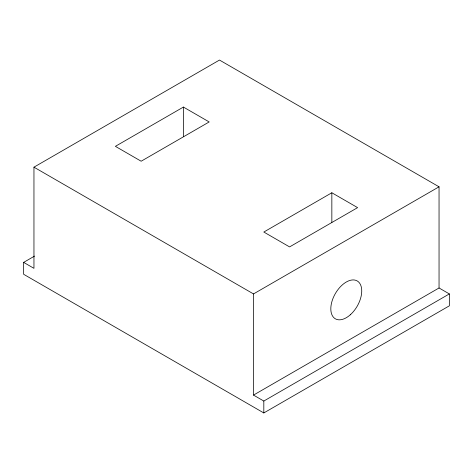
<?xml version="1.0" encoding="UTF-8"?>
<svg xmlns="http://www.w3.org/2000/svg" width="473" height="473" viewBox="0 0 473 473"><rect width="100%" height="100%" fill="white"/><g stroke="black" fill="none" stroke-linecap="round" stroke-linejoin="round"><path stroke-width="0.71" d="M33.955 167.17L219.49 60.053L439.045 186.811L439.045 287.974L253.51 395.097L253.51 293.928L33.955 167.17L33.955 268.339L23.65 262.385L23.65 274.287L263.816 412.947L449.35 305.83L449.35 293.928L439.045 287.974M183.418 107.064L115.388 146.34L141.155 161.222L209.184 121.945L183.418 107.064L183.418 136.602M23.65 262.385L34.529 256.106M331.845 192.759L263.816 232.036L289.582 246.912L357.612 207.635L331.845 192.759L331.845 222.298M253.51 293.928L439.045 186.811M253.51 395.097L263.816 401.045L449.35 293.928M263.816 401.045L263.816 412.947M350.274 314.811A21.864 12.623 -60 0 0 357.21 280.944A21.864 12.623 -60 0 0 331.342 303.879A21.864 12.623 -60 0 0 350.274 314.811"/></g></svg>
